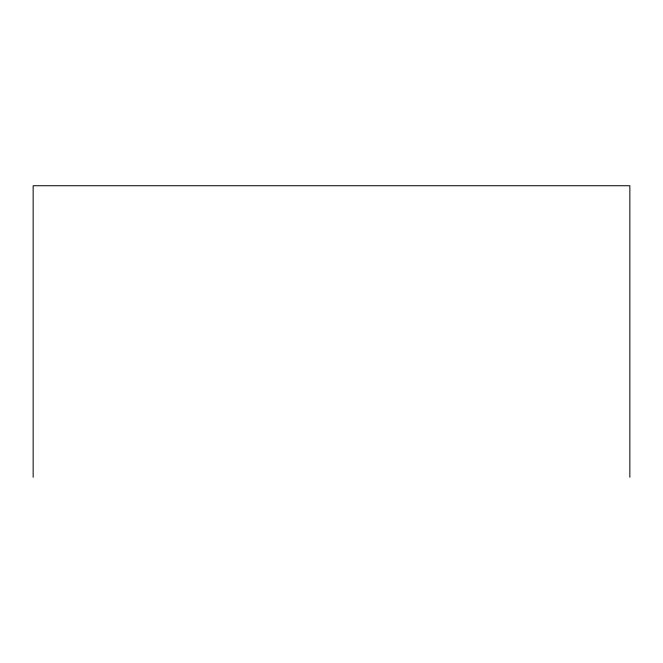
<?xml version="1.0" encoding="UTF-8"?>
<svg xmlns="http://www.w3.org/2000/svg" width="663" height="663" viewBox="0 0 663 663"><rect width="100%" height="100%" fill="white"/><g stroke="black" fill="none" stroke-linecap="round" stroke-linejoin="round"><path stroke-width="0.99" d="M629.85 477.261L629.85 185.739L33.15 185.739L33.15 477.261"/></g></svg>
